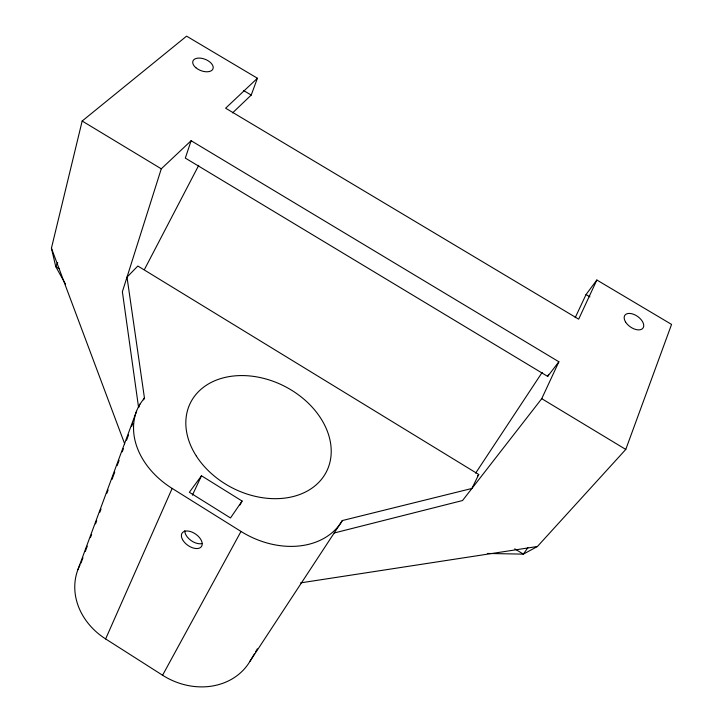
<?xml version="1.0" encoding="UTF-8"?>
<svg xmlns="http://www.w3.org/2000/svg" width="723" height="723" viewBox="0 0 723 723"><rect width="100%" height="100%" fill="white"/><g stroke="black" fill="none" stroke-linecap="round" stroke-linejoin="round"><path stroke-width="1.08" d="M65.558 284.22L55.734 266.597L51.432 248.188L82.169 121.021L186.588 36.15L257.415 78.247L251.215 95.075L232.571 112.896M334.18 532.996L462.53 500.533L541.744 398.671L558.879 361.78L191.116 140.714L161.283 168.821L122.377 291.74L138.572 407.447M191.116 140.714L185.323 158.093L547.673 376.403L558.879 361.78M487.356 553.457L523.371 554.134L537.415 546.498L625.775 449.435L671.568 324.419L596.855 280.009L586.046 294.541L575.201 317.677M77.894 569.706L136.53 411.251M80.994 563.054L82.964 557.758M85.314 551.405L87.284 546.109M90.42 537.641L91.604 534.46M95.526 523.877L96.71 520.696M99.846 512.227L101.03 509.055M106.914 493.167L108.098 489.995M112.02 479.403L114.767 471.992M117.126 465.639L119.087 460.343M122.232 451.875L123.407 448.703M126.552 440.226L128.513 434.93M131.658 426.462L132.833 423.289M138.726 407.401L139.901 404.229L144.428 397.867L127.004 277.144L137.84 266.019L478.753 474.487L471.911 488.459L342.341 520.551A78.093 59.946 29.1 0 1 241.003 531.441L172.155 488.423A77.813 59.376 24.4 0 1 139.901 404.229M143.678 399.864L144.428 397.867M342.341 520.551L249.968 661.31A65.35 56.394 29.9 0 1 162.585 675.237L105.63 638.933L172.155 488.423M596.855 280.009L578.671 319.168L225.63 108.197L257.415 78.247M192.399 495.192L201.491 475.77L242.078 501.039L239.973 505.025M547.673 376.403L548.621 374.378M57.732 262.557L55.734 266.597L59.53 268.929M144.419 269.543L198.717 165.368M162.585 675.237L241.003 531.441M249.968 661.31L254.532 653.637M255.671 651.712L257.379 648.838M475.635 473.149L542.169 372.381M242.078 501.039L230.501 517.957L189.354 492.273L201.491 475.77M527.88 547.645L523.371 554.134L514.731 548.829M477.388 476.249L478.753 474.487M300.614 582.874L537.415 546.498M243.561 90.511L251.215 95.075M586.046 294.541L589.923 296.855M82.169 121.021L161.283 168.821M541.744 398.671L625.775 449.435M51.432 248.188L124.663 443.814M105.63 638.933A65.169 55.942 22.8 0 1 80.009 564.898M202.16 543.524A11.749 6.859 35.1 0 1 190.809 540.361A11.749 6.859 35.1 0 1 184.763 530.673M196.376 456.114A76.222 57.144 27 0 0 322.277 478.328A76.222 57.144 27 0 0 256.918 376.918A76.222 57.144 27 0 0 196.376 456.114M195.879 67.727A10.755 6.055 21.3 0 0 212.933 68.956A10.755 6.055 21.3 0 0 200.063 58.111A10.755 6.055 21.3 0 0 195.879 67.727M625.54 321.943A11.116 6.371 35.1 0 0 642.521 328.64A11.116 6.371 35.1 0 0 633.791 314.369A11.116 6.371 35.1 0 0 625.54 321.943M182.567 539.665A11.794 6.85 35.1 0 0 200.596 547.438A11.794 6.85 35.1 0 0 192.246 532.2A11.794 6.85 35.1 0 0 182.567 539.665"/></g></svg>
